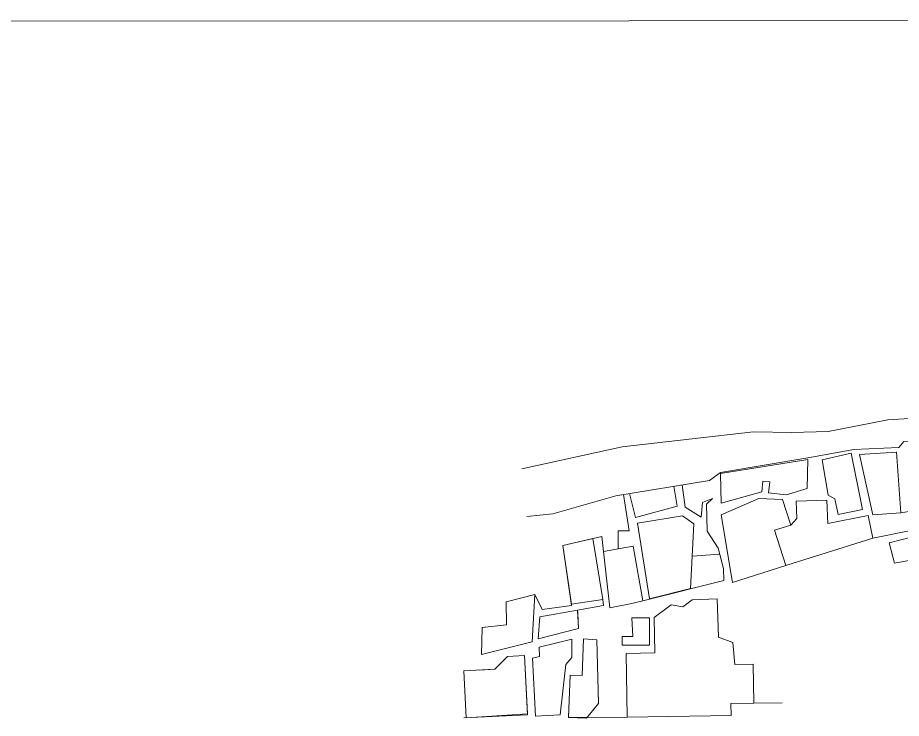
# Model space of a CAD drawing. Header units: millimetres. Extents: x 4203764 to 12476749, y 34048 to 3000914.
# Drawn here: x 11521632 to 11624253, y 2619321 to 2700657 of the extents above; entities that cross this region are included whole.
import ezdxf

# ---------------------------------------------------------------- set-up
doc = ezdxf.new("R2010")
doc.units = ezdxf.units.MM
doc.header["$MEASUREMENT"] = 0
for name, color, linetype, lineweight in [('2', 240, 'Continuous', 25), ('building property', 253, 'Continuous', 15), ('FORMAT', 250, 'Continuous', 0), ('streets', 254, 'Continuous', 9)]:
    doc.layers.add(name, color=color, linetype=linetype, lineweight=lineweight)

# ---------------------------------------------------------------- blocks, each defined once
blk = doc.blocks.new('EEEEEEEEE')
at = {"layer": 'FORMAT'}
blk.add_lwpolyline([(11101940, 671029), (12476749, 671572), (12476365, 1642602), (11101557, 1642059)], close=True, dxfattribs=at)

msp = doc.modelspace()

# ---------------------------------------------------------------- linework, layer by layer
at = {"layer": 'building property'}
for points in [[(11615061.44659, 2649315.35678), (11615762.97235, 2645224.98039), (11616540.81563, 2644811.04458), (11616904.44948, 2642998.87315), (11619740.48244, 2643567.95705), (11618433.09095, 2650083.35022), (11615061.44659, 2649315.35678)], [(11619412.32051, 2649938.17975), (11623704.18289, 2650236.96672), (11624196.46879, 2643165.62976), (11620956.36538, 2642940.06319), (11619412.32051, 2649938.17975)], [(11603269.02649, 2647753.76177), (11613398.64106, 2649356.65768), (11613321.23232, 2646001.57491), (11610880.81873, 2645266.69321), (11608833.67875, 2645501.78549), (11608980.04676, 2646776.33096), (11608186.43905, 2646867.46838), (11608043.61315, 2645623.76703), (11603349.12831, 2644293.89644), (11603269.02649, 2647753.76177)], [(11592668.96754, 2645415.25337), (11593384.20556, 2642653.07441), (11598218.21248, 2643931.93571), (11597837.0192, 2646261.0719)], [(11598819.38985, 2646421.84957), (11599148.45322, 2643829.61479), (11601005.1453, 2642677.91263), (11601154.99046, 2644356.52031), (11602321.25884, 2644822.47061)], [(11591381.98469, 2638995.69343), (11591387.08799, 2641096.00269), (11592665.17539, 2641092.89722), (11591976.31885, 2645301.89245)], [(11603327.28467, 2642956.68396), (11604640.8496, 2635104.25635), (11610823.8226, 2637069.93498), (11609524.69427, 2641156.29746), (11611413.65586, 2641756.83242), (11610469.24774, 2644727.43493), (11607708.39972, 2644839.85179), (11603327.28467, 2642956.68396)], [(11611413.65586, 2641756.83242), (11612132.13459, 2642510.25443), (11612049.43652, 2644514.36106), (11615617.94087, 2644661.61293), (11615730.98417, 2641922.11959), (11620404.28559, 2642881.63172), (11620946.49081, 2640240.82258), (11610823.8226, 2637069.93498)], [(11627121.95185, 2643532.76253), (11627365.53701, 2640841.8599), (11622846.92224, 2639684.85197), (11623446.64031, 2637342.69437), (11630567.41905, 2638640.14269), (11629607.12259, 2643774.09944)], [(11593624.19947, 2641974.78883), (11598857.92956, 2642814.85705), (11600136.83935, 2641897.55453), (11599775.01557, 2634376.02024), (11595022.69117, 2633172.92927), (11593624.19947, 2641974.78883)], [(11624196.46879, 2643165.62976), (11625364.19846, 2643362.0657), (11625730.10825, 2641186.88476), (11620946.49081, 2640240.82258)], [(11582254.74924, 2631086.4919), (11582067.92766, 2628535.10353), (11586763.24195, 2629737.57815), (11586668.04803, 2631530.48349), (11586649.69577, 2631876.13447), (11589656.50319, 2632416.36928), (11589573.66617, 2633112.12869), (11588428.25194, 2640192.66038)], [(11584953.48181, 2639387.87485), (11588428.25194, 2640192.66038), (11589573.66617, 2633112.12869), (11585934.81163, 2632587.05706), (11584953.48181, 2639387.87485)], [(11589658.12399, 2638690.41683), (11593105.84538, 2639300.97003), (11594226.73725, 2632971.42683)], [(11599955.92746, 2638136.78738), (11603129.45493, 2638388.93949)], [(11575503.21037, 2626711.97807), (11581373.45401, 2628189.62736), (11581710.23333, 2633677.36139), (11578367.05977, 2632841.20962), (11578418.32776, 2630155.56498), (11575577.72388, 2629851.81028), (11575503.21037, 2626711.97807)], [(11582254.74924, 2631086.4919), (11586649.69577, 2631876.13447), (11586763.24195, 2629737.57815), (11582067.92766, 2628535.10353), (11582254.74924, 2631086.4919)], [(11592940.51209, 2630970.44136), (11594990.96147, 2630971.25165), (11594992.20557, 2627823.00648), (11591840.01821, 2627821.76082), (11591839.61961, 2628830.4218), (11593063.77248, 2628830.90555), (11592940.51209, 2630970.44136)], [(11581418.15755, 2626296.07392), (11581749.32118, 2619588.39239), (11584617.0473, 2619729.97434), (11585287.56736, 2625568.49268), (11585980.77276, 2626370.78854), (11585979.92279, 2628521.66338), (11582184.17676, 2627572.32017), (11582217.04833, 2626491.58018), (11581418.15755, 2626296.07392)], [(11585611.96712, 2619401.40152), (11585794.78256, 2624347.10426), (11587192.96013, 2624295.42132), (11587349.90366, 2628541.2116), (11588897.28789, 2628445.0828), (11589084.98929, 2621026.71123), (11587681.41113, 2619328.40432), (11585611.96712, 2619401.40152)], [(11573463.64807, 2619366.3852), (11580836.73396, 2619733.85494), (11580494.73692, 2626595.84441), (11578535.25572, 2626498.18516), (11577038.52844, 2625018.40153), (11573461.48713, 2624834.71086), (11573733.35494, 2619379.82721)]]:
    msp.add_lwpolyline(points, dxfattribs=at)
msp.add_lwpolyline([(11592307.4284, 2626862.26668), (11592429.15379, 2619466.15325), (11604492.42335, 2619664.69079), (11604469.88271, 2621034.27507), (11607131.16769, 2621078.07455), (11607056.46591, 2625617.00354), (11604914.37016, 2625581.74889), (11604684.36186, 2628129.0319), (11603036.05408, 2628728.05346), (11602865.77459, 2633176.18987), (11599960.62422, 2633064.97756), (11598869.77802, 2632260.92577), (11597521.52304, 2632476.79117), (11595547.98771, 2631033.35108), (11595621.83665, 2626921.79783)], close=True, dxfattribs=at)
at = {"layer": 'streets'}
for points in [[(11580193.6963, 2648299.64401), (11591824.30568, 2650855.96733), (11599623.1924, 2651732.00865), (11607097.1011, 2652571.54551), (11611550.81877, 2652520.83534), (11615759.19682, 2652611.34458), (11622682.94914, 2653974.53278), (11627726.32196, 2654294.84147)], [(11601974.97565, 2646938.30202), (11603266.28497, 2647872.17749), (11613403.64523, 2649573.55086), (11618756.1255, 2650524.35387), (11623960.88545, 2650779.49452), (11624545.43554, 2651441.63672), (11631707.32637, 2651970.88594), (11638328.74873, 2653046.418)], [(11580766.28541, 2642755.76955), (11583799.69596, 2643071.17523), (11591109.29542, 2645159.99284), (11601974.97565, 2646938.30202)], [(11602321.25884, 2644822.47061), (11602321.25884, 2644822.47061), (11601630.2017, 2644173.74492), (11601706.38309, 2641048.89613), (11602977.59848, 2639089.11997), (11603582.16905, 2636699.32845), (11603652.64957, 2635337.225), (11594562.06384, 2633056.31758), (11592964.15576, 2632651.79368), (11590418.2748, 2632144.32242), (11589456.03699, 2640430.70391), (11584953.48181, 2639387.87485), (11585956.88917, 2632434.0552), (11582560.30601, 2631943.94232), (11581710.23333, 2633677.36139)], [(11575503.21037, 2626711.97807), (11581373.45401, 2628189.62736), (11581541.84367, 2630933.49438), (11581710.23333, 2633677.36139)], [(11578367.05977, 2632841.20962), (11581710.23333, 2633677.36139)], [(11581749.32118, 2619588.39239), (11581418.15755, 2626296.07392), (11582217.04833, 2626491.58018), (11582184.17676, 2627572.32017), (11585979.92279, 2628521.66338), (11585980.77276, 2626370.78854), (11585287.56736, 2625568.49268), (11584617.0473, 2619729.97434), (11581749.32118, 2619588.39239)], [(11573733.35494, 2619379.82721), (11580831.80926, 2619832.66636), (11580494.73692, 2626595.84441), (11578535.25572, 2626498.18516), (11577038.52844, 2625018.40153), (11575250.00778, 2624926.5562)], [(11585611.96712, 2619401.40152), (11592429.15379, 2619466.15325), (11604492.42335, 2619664.69079), (11604469.88271, 2621034.27507), (11607131.16769, 2621078.07455), (11610430.54442, 2621132.37576)]]:
    msp.add_lwpolyline(points, dxfattribs=at)

# ---------------------------------------------------------------- block references
at = {"layer": '2'}
msp.add_blockref('EEEEEEEEE', (0, 1058054.92715), dxfattribs=at)

doc.saveas('drawing.dxf')
